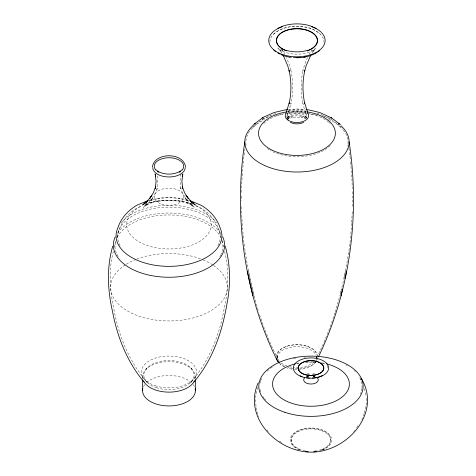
<?xml version="1.0" encoding="UTF-8"?>
<svg xmlns="http://www.w3.org/2000/svg" width="476" height="476" viewBox="0 0 476 476"><rect width="100%" height="100%" fill="white"/><g stroke="black" fill="none" stroke-linecap="round" stroke-linejoin="round"><path stroke-width="0.36" stroke-dasharray="2.38 1.78" d="M352.234 211.624L351.681 222.691M352.341 206.453L352.335 191.673M241.457 196.106L241.469 200.539M241.57 192.411L241.969 179.113L243.45 160.721L244.985 149.036M351.633 223.428C350.324 247.74 345.76 271.731 339.983 295.34L341.5 288.688M180.91 174.026L180.208 178.702L180.208 184.164L181.041 189.496L180.63 187.693L182.201 192.417L186.812 200.158L184.968 197.588L190.424 203.996L194.458 207.363L189.781 203.847L193.304 205.852L186.181 202.699L187.473 203.157L178.554 201.021L179.238 201.116L168.98 200.336L158.722 201.116L159.406 201.021L150.487 203.157L151.784 202.699L144.662 205.852L148.179 203.847L143.502 207.363L147.542 203.996L152.998 197.588L151.154 200.158L155.759 192.417L157.33 187.693L156.919 189.496L157.752 184.164L157.752 178.702L157.05 174.026M113.407 251.37C108.213 270.868 109.92 291.407 114.252 310.882C119.107 336.96 129.543 362.295 147.197 382.353M257.849 387.327C254.273 397.002 255.368 407.266 258.736 416.809M344.017 277.454L345.522 270.856M364.271 413.025L366.151 404.784L366.52 400.161L366.121 396.865M114.371 247.145L116.239 239.916M335.241 312.113L339.787 296.042M364.092 413.656L363.027 417.44L360.891 421.682M117.251 236.679C119.583 223.06 128.919 210.618 142.015 205.757M335.009 312.791L329.66 328.363L323.263 344.035L317.325 356.453M287.07 115.501L289.337 109.551L291.056 103.25L290.848 104.161C293.281 92.939 293.275 81.229 290.818 70.014L291.026 70.93L289.295 64.635L286.397 57.471M316.076 359.065L317.01 357.107M307.478 57.471L304.58 64.635L302.849 70.93L303.057 70.014C300.6 81.229 300.594 92.939 303.028 104.161L302.819 103.25L304.539 109.551L306.806 115.501M309.031 54.401L311.845 49.807M260.604 380.55L261.598 378.747A51.111 29.506 0 0 0 259.985 384.287M312.274 52.747L314.261 49.694L312.47 52.193L316.07 47.981L312.559 50.623L312.845 50.438C303.527 55.454 290.348 55.454 281.03 50.438L281.316 50.623L277.805 47.981L281.405 52.193L279.614 49.694L281.602 52.747M308.014 376.498L308.317 376.07L307.49 377.028L308.507 376.575L307.776 376.825A6.39 3.689 0 0 1 308.787 376.558M356.589 427.68L358.309 425.276M252.702 127.711L254.91 125.206L263.317 118.881L273.688 114.204L276.967 113.359M146.138 369.281L147.197 367.829M353.793 431.464L354.566 430.429M307.371 375.701L306.74 376.516L307.99 375.939L307.312 376.171A7.313 4.219 0 0 0 306.27 376.593M190.769 382.353C208.417 362.295 218.859 336.96 223.708 310.882C228.04 291.407 229.753 270.868 224.553 251.37M273.545 34.218L278.377 30.541L284.035 28.072C292.407 25.508 301.475 25.508 309.846 28.072L315.499 30.541L320.33 34.218M288.087 118.334C292.8 113.145 301.808 113.472 306.336 118.756M287.593 118.756L289.313 117.465L287.617 118.655M254.91 125.206L255.755 124.569M262.627 119.399L263.317 118.881M287.171 117.304L288.825 116.138L286.992 117.512C292.026 111.753 301.897 111.753 306.931 117.512L305.104 116.138L306.758 117.304M286.79 117.649L288.819 116.751L287.546 117.239L292.091 116.15L291.413 116.251L296.964 115.829L302.516 116.251L301.838 116.15L306.377 117.239L305.11 116.751L307.133 117.649M149.387 200.961L151.374 200.081L150.119 200.527L159.216 198.349L158.556 198.438L168.98 197.647L179.41 198.438L178.744 198.349L187.841 200.527L186.586 200.081L188.573 200.961M145.317 204.293L147.215 203.484C161.334 199.158 176.626 199.158 190.745 203.484L192.643 204.293M289.105 118.179L287.807 118.679L292.222 117.626L291.526 117.727L296.964 117.31L302.397 117.727L301.701 117.626L306.122 118.756M286.588 346.385L287.07 346.219M148.988 200.342C161.727 196.671 175.501 196.54 188.258 200.17M319.985 450.469L321.954 449.998M322.615 449.844L324.584 449.374M288.563 109.653L296.964 109.016L305.36 109.653M288.135 111.17L296.964 110.503L305.788 111.17M316.957 113.359L320.241 114.204L331.302 119.399M313.428 376.575L314.166 376.825A6.39 3.689 0 0 0 313.154 376.558M306.853 346.219L307.341 346.385M195.951 205.757C209.047 210.618 218.383 223.06 220.715 236.679M315.195 376.516L313.946 375.939L314.624 376.171A7.313 4.219 0 0 1 315.671 376.593M279.477 441.121L281.792 442.704M306.306 118.655L304.616 117.465L305.759 118.328M314.452 377.028L313.619 376.07L313.928 376.498M338.168 124.569L339.019 125.206L330.612 118.881M339.81 125.944L341.227 127.711M281.637 49.302L282.595 50.432L281.762 49.284M266.982 429.911L268.143 431.464M190.769 367.829L191.828 369.281M281.667 49.248L284.844 54.401M360.338 378.747L360.998 379.949M277.853 359.065L270.66 344.035L264.263 328.363L258.92 312.791M254.142 296.042L258.688 312.113M221.923 240.63L223.589 247.145M364.402 388.696L365.961 395.544M248.407 270.856L253.946 295.34C246.657 266.019 241.76 235.983 241.57 205.715M348.843 148.31L350.473 160.721M350.592 162.191L351.954 179.113L352.246 188.716M330.755 439.794L330.755 440.294M316.748 357.434L316.748 356.107A19.784 11.424 0 0 1 316.641 357.303M291.181 439.794L291.181 440.294M277.181 356.107L277.181 357.434M195.362 376.897L195.362 378.355M142.604 376.897L142.604 378.355M143.502 386.768A26.382 15.232 0 0 1 144.805 384.62M146.578 382.668A26.382 15.232 0 0 1 191.828 383.097M193.161 384.62A26.382 15.232 0 0 1 194.464 386.768M142.699 378.224A26.382 15.232 0 0 1 168.98 361.665A26.382 15.232 0 0 1 195.261 378.224M117.394 233.163A55.609 32.106 0 0 1 168.98 213.04A55.609 32.106 0 0 1 220.572 233.163M121.178 222.697A52.913 30.553 0 0 1 168.98 205.251A52.913 30.553 0 0 1 216.782 222.697M195.725 205.668A42.281 24.407 0 0 1 199.86 241.243A42.281 24.407 0 0 1 138.099 241.243A42.281 24.407 0 0 1 142.235 205.668M144.972 204.478A42.281 24.407 0 0 1 192.988 204.478M120.077 245.646A51.271 29.601 0 0 1 168.98 207.149A51.271 29.601 0 0 1 217.883 245.646M222.131 240.701A53.972 31.16 0 0 1 221.114 254.184M220.828 254.785A53.972 31.16 0 0 1 219.829 256.576M118.137 256.576A53.972 31.16 0 0 1 115.829 240.701M117.138 237.459A53.972 31.16 0 0 1 168.98 214.962A53.972 31.16 0 0 1 220.828 237.459M213.504 265.418A58.399 33.719 0 0 1 208.672 311.97A58.399 33.719 0 0 1 127.907 311.203A58.399 33.719 0 0 1 125.724 264.585M126.366 264.18A58.399 33.719 0 0 1 136.196 259.331M136.904 259.057A58.399 33.719 0 0 1 202.467 259.61M203.163 259.896A58.399 33.719 0 0 1 212.879 264.995M316.641 359.291A19.784 11.424 0 0 1 316.076 361.058M315.433 362.194A19.784 11.424 0 0 1 293.281 369.322M291.842 369.132A19.784 11.424 0 0 1 287.07 367.996M284.624 367.032A19.784 11.424 0 0 1 279.829 363.813M277.205 357.506A19.784 11.424 0 0 1 294.894 346.742A19.784 11.424 0 0 1 316.076 355.144M316.641 356.911A19.784 11.424 0 0 1 316.748 358.101M314.095 361.82A19.784 11.424 0 0 1 293.281 367.329M291.842 367.145A19.784 11.424 0 0 1 289.735 366.74M287.07 366.002A19.784 11.424 0 0 1 281.268 363.063M279.335 361.296A19.784 11.424 0 0 1 291.342 345.159A19.784 11.424 0 0 1 316.641 354.917M317.599 358.012A20.754 11.983 0 0 1 317.01 359.862M316.338 361.052A20.754 11.983 0 0 1 287.956 367.555M284.642 366.401A20.754 11.983 0 0 1 279.46 363.194M276.211 356.762A20.754 11.983 0 0 1 295.876 344.797A20.754 11.983 0 0 1 317.599 355.507M330.16 145.656A38.336 22.134 0 0 1 324.067 150.237M323.478 150.571A38.336 22.134 0 0 1 270.451 150.571M269.226 149.863A38.336 22.134 0 0 1 267.411 148.685M263.764 123.522A38.336 22.134 0 0 1 284.101 113.74M287.04 113.211A38.336 22.134 0 0 1 306.883 113.211M307.621 113.33A38.336 22.134 0 0 1 328.714 122.189M329.219 122.629A38.336 22.134 0 0 1 330.16 123.522M343.279 129.99A51.111 29.506 0 0 1 347.712 145.971M246.08 145.269A51.111 29.506 0 0 1 264.531 119.66M276.032 115.549A51.111 29.506 0 0 1 283.732 113.966M285.166 113.758A51.111 29.506 0 0 1 308.763 113.758M310.191 113.966A51.111 29.506 0 0 1 317.897 115.549M328.738 119.357A51.111 29.506 0 0 1 342.797 129.407M269.928 42.013A27.007 15.595 0 0 1 296.941 26.418A27.007 15.595 0 0 1 323.948 42.013M288.67 110.997A11.692 6.747 0 0 1 306.211 111.664M286.76 116.513A10.216 5.896 0 0 1 296.941 111.128A10.216 5.896 0 0 1 307.115 116.513M262.562 119.268A52.158 30.113 0 0 1 270.886 115.823M287.659 112.271A52.158 30.113 0 0 1 306.27 112.271M323.043 115.823A52.158 30.113 0 0 1 331.361 119.268M287.022 111.83A38.413 22.176 0 0 1 306.217 111.729M299.826 449.731A19.784 11.424 0 0 1 296.465 432.523A19.784 11.424 0 0 1 326.435 433.172A19.784 11.424 0 0 1 320.86 450.183M305.14 450.712A19.784 11.424 0 0 1 294.906 433.124A19.784 11.424 0 0 1 327.036 433.124A19.784 11.424 0 0 1 316.796 450.712M316.088 450.826A19.784 11.424 0 0 1 314.654 451.016M299.285 449.856A20.754 11.983 0 0 1 295.757 431.809A20.754 11.983 0 0 1 327.19 432.488A20.754 11.983 0 0 1 321.348 450.332M361.95 388.481A51.111 29.506 0 0 1 360.338 394.021M265.638 400.018A51.111 29.506 0 0 1 264.65 398.858M264.186 398.269A51.111 29.506 0 0 1 262.936 396.472M260.783 391.974A51.111 29.506 0 0 1 259.985 388.481M267.185 371.161A51.111 29.506 0 0 1 269.844 368.864M270.422 368.418A51.111 29.506 0 0 1 274.164 365.907M293.496 358.654A51.111 29.506 0 0 1 295.614 358.238M304.295 357.125A51.111 29.506 0 0 1 305.782 357.03M316.153 357.03A51.111 29.506 0 0 1 317.641 357.125M345.915 364.848A51.111 29.506 0 0 1 347.111 365.52M354.251 370.691A51.111 29.506 0 0 1 355.233 371.631M359.719 377.516A51.111 29.506 0 0 1 362.022 387.779M327.286 365.77A16.892 9.752 0 0 1 327.821 367.662M296.631 363.503A38.413 22.176 0 0 1 299.553 362.902M306.669 362.04A38.413 22.176 0 0 1 314.547 361.998M321.651 362.777A38.413 22.176 0 0 1 324.584 363.343M296.661 363.884A38.336 22.134 0 0 1 299.577 363.283M305.253 362.528A38.336 22.134 0 0 1 316.689 362.528M322.365 363.283A38.336 22.134 0 0 1 325.281 363.884M307.52 375.933L306.74 376.516L307.52 375.933M161.602 204.085A14.762 8.52 0 0 0 183.742 196.707A14.762 8.52 0 0 0 161.602 189.323A14.762 8.52 0 0 0 161.602 204.085M155.212 385.721A27.537 15.898 0 0 0 196.517 371.952A27.537 15.898 0 0 0 155.212 358.184A27.537 15.898 0 0 0 155.212 385.721M156.402 387.672A25.157 14.524 0 0 0 194.137 375.094A25.157 14.524 0 0 0 156.402 362.516A25.157 14.524 0 0 0 156.402 387.672"/><path stroke-width="0.71" d="M185.539 166.939C183.575 152.046 154.391 152.046 152.421 166.939M244.807 141.902C233.549 215.473 243.873 292.954 276.919 359.862M318.575 356.583C350.479 290.473 360.159 214.271 349.122 141.902M112.723 246.175C106.541 267.506 107.57 290.164 112.55 311.619C117.358 337.139 127.205 362.028 144.061 382.038M344.91 278.585L346.599 271.171M341.006 295.894L342.559 289.081M182.891 174.008L182.26 176.209L182.73 174.151L181.886 181.433L182.73 188.71L182.26 186.657L184.629 192.822L188.074 198.278L186.098 195.523L191.388 201.735L195.303 205.001L190.471 201.366L193.881 203.311L191.893 202.431M258.218 382.746C241.671 419.832 282.191 456.865 318.271 451.647C351.371 446.91 380.687 410.83 361.349 378.45M310.786 55.168L306.181 65.664L304.503 71.745L304.771 70.579C302.397 81.426 302.385 92.749 304.741 103.601L304.473 102.435L308.228 114.026A11.692 6.747 0 0 1 296.941 122.522A11.692 6.747 0 0 1 285.648 114.026L289.402 102.435L289.134 103.601C291.49 92.749 291.485 81.426 289.105 70.579L289.372 71.745L287.7 65.664L283.095 55.168M193.899 382.038C212.683 359.975 222.215 331.897 226.987 303.7C230.735 284.684 230.539 264.882 225.237 246.175M287.861 109.706L285.065 109.92L273.974 112.574L263.639 117.096L254.291 123.974L251.792 126.842A52.158 30.113 0 0 0 263.936 165.208A52.158 30.113 0 0 0 331.469 164.482A52.158 30.113 0 0 0 341.131 125.884M179.613 171.657L182.005 169.861M314.285 373.779L312.631 374.243M262.121 118.084L262.859 117.53M254.291 123.974L255.195 123.296M277.746 28.423L283.69 25.847C292.282 23.217 301.594 23.217 310.185 25.847L316.129 28.423M179.797 171.544C173.151 174.972 164.815 174.972 158.163 171.544M303.527 122.338C299.493 124.414 294.436 124.414 290.396 122.338M146.072 202.431L144.085 203.311L147.495 201.366L142.663 205.001L148.417 199.837L151.862 195.523L149.886 198.278L153.331 192.822L155.7 186.657L155.23 188.71L156.08 181.433L155.23 174.151L155.7 176.209L155.075 174.008M308.061 50.224C300.844 52.431 293.032 52.431 285.814 50.224M310.757 55.686L304.093 57.281L296.941 57.822M148.28 200.509L136.779 205.275C128.199 210.321 120.868 218.288 117.869 227.897A52.913 30.553 0 0 0 168.98 266.352A52.913 30.553 0 0 0 220.096 227.897C217.098 218.288 209.767 210.321 201.187 205.275L189.686 200.509M306.062 109.706L308.865 109.92L319.949 112.574L331.802 118.084M283.119 55.686L289.783 57.281M309.305 374.243L307.651 373.779M338.728 123.296L340.483 124.76M331.064 117.53L339.632 123.974M155.961 169.861L158.347 171.657M247.324 271.171L252.923 295.894M195.362 379.806L195.362 390.707M142.604 379.806L142.604 390.707M195.136 388.719A26.382 15.232 0 0 1 168.98 405.939A26.382 15.232 0 0 1 142.83 388.719M194.464 380.842A26.382 15.232 0 0 1 168.98 392.129A26.382 15.232 0 0 1 143.502 380.842M222.697 236.834A55.609 32.106 0 0 1 168.98 277.252A55.609 32.106 0 0 1 115.263 236.834M185.182 167.617A16.202 9.353 0 0 1 168.98 176.971A16.202 9.353 0 0 1 152.778 167.617M155.777 169.997A14.72 8.503 0 0 1 168.98 157.734A14.72 8.503 0 0 1 182.183 169.997M180.66 171.414A14.72 8.503 0 0 1 179.392 172.247M158.573 172.247A14.72 8.503 0 0 1 157.3 171.414M278.888 362.748A19.784 11.424 0 0 1 277.425 359.892M306.907 111.83A38.413 22.176 0 0 1 328.428 145.971A38.413 22.176 0 0 1 265.495 145.971A38.413 22.176 0 0 1 287.022 111.83M286.725 50.783A20.432 11.799 0 0 1 281.286 32.981A20.432 11.799 0 0 1 312.589 32.981A20.432 11.799 0 0 1 307.157 50.783M286.653 50.807A20.569 11.876 0 0 1 281.179 32.892A20.569 11.876 0 0 1 312.696 32.892A20.569 11.876 0 0 1 307.222 50.807M321.342 32.392A28.173 16.267 0 0 1 313.101 53.853A28.173 16.267 0 0 1 275.354 50.98A28.173 16.267 0 0 1 277.014 29.024M277.597 28.697A28.173 16.267 0 0 1 282.149 26.68M311.726 26.68A28.173 16.267 0 0 1 320.872 31.94M319.402 50.67A27.007 15.595 0 0 1 318.367 51.503M317.236 52.3A27.007 15.595 0 0 1 311.114 55.287M306.615 56.573A27.007 15.595 0 0 1 303.926 57.078M300.463 57.471A27.007 15.595 0 0 1 293.412 57.471M291.318 57.263A27.007 15.595 0 0 1 289.949 57.078M282.762 55.287A27.007 15.595 0 0 1 280.81 54.52M279.573 53.955A27.007 15.595 0 0 1 277.841 53.038M275.509 51.503A27.007 15.595 0 0 1 273.545 49.807M278.99 362.754A20.754 11.983 0 0 1 276.324 358.012M288.093 119.976A10.216 5.896 0 0 1 287.07 118.554M317.302 377.718A7.313 4.219 0 0 1 310.971 384.049A7.313 4.219 0 0 1 304.634 377.718M326.738 363.86A38.413 22.176 0 0 1 341.203 397.757A38.413 22.176 0 0 1 280.733 397.757A38.413 22.176 0 0 1 295.197 363.86M322.383 375.481A16.892 9.752 0 0 1 320.039 376.522M319.414 376.742A16.892 9.752 0 0 1 316.046 377.599M315.338 377.712A16.892 9.752 0 0 1 312.435 378.009M309.501 378.009A16.892 9.752 0 0 1 306.598 377.712M301.897 376.522A16.892 9.752 0 0 1 300.106 375.766M316.338 451.528A20.754 11.983 0 0 1 313.678 451.837M308.258 451.837A20.754 11.983 0 0 1 305.598 451.528M284.892 412.323A52.158 30.113 0 0 0 363.128 386.244A52.158 30.113 0 0 0 284.892 360.165A52.158 30.113 0 0 0 284.892 412.323M304.58 374.457A12.781 7.378 0 0 0 323.745 368.067A12.781 7.378 0 0 0 304.58 361.683A12.781 7.378 0 0 0 304.58 374.457A12.864 7.426 0 0 0 323.829 368.061A12.864 7.426 0 0 0 304.539 361.629A12.864 7.426 0 0 0 304.539 374.493M302.159 376.873A17.624 10.175 0 0 0 328.589 368.061A17.624 10.175 0 0 0 302.159 359.249A17.624 10.175 0 0 0 302.159 376.873"/></g></svg>
